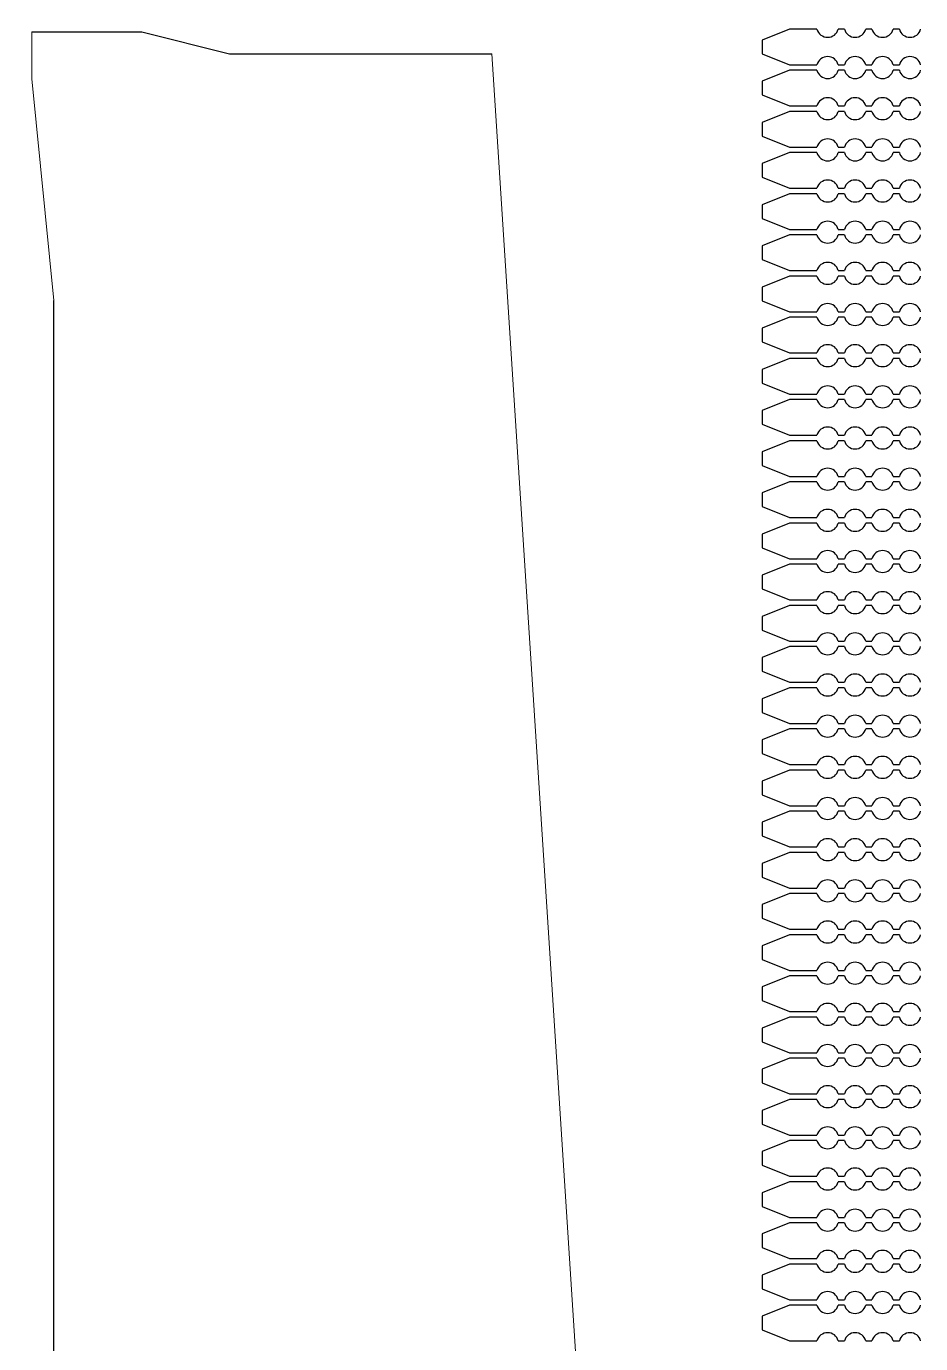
# Model space of a CAD drawing. Extents: x 4056 to 105656, y 4120 to 105720.
# Drawn here: x 56613 to 58241, y 72099 to 74499 of the extents above; entities that cross this region are included whole.
import ezdxf

# ---------------------------------------------------------------- set-up
doc = ezdxf.new("R2010")
doc.units = 13
doc.header["$MEASUREMENT"] = 0
doc.layers.add('Main Layer', color=7, linetype='Continuous', lineweight=0)

msp = doc.modelspace()

# ---------------------------------------------------------------- linework, layer by layer
for p, q in [((56622.7, 74489.2), (56822.7, 74489.2)), ((56822.7, 74489.2), (56982.7, 74449.2)), ((58002.1, 74494.2), (57952.1, 74474.2)), ((57952.1, 74474.2), (57952.1, 74449.2)), ((58052.1, 74494.2), (58002.1, 74494.2)), ((58002.1, 74494.2), (58002.1, 74494.2)), ((58102.1, 74494.2), (58090.9, 74494.2)), ((58152.1, 74494.2), (58140.9, 74494.2)), ((58202.1, 74494.2), (58190.9, 74494.2)), ((56982.7, 74449.2), (57460.2, 74449.2)), ((57952.1, 74449.2), (58002.1, 74429.2)), ((58002.1, 74429.2), (58052.1, 74429.2)), ((58090.9, 74429.2), (58102.1, 74429.2)), ((58140.9, 74429.2), (58152.1, 74429.2)), ((58190.9, 74429.2), (58202.1, 74429.2)), ((58002.1, 74419.2), (57952.1, 74399.2)), ((58052.1, 74419.2), (58002.1, 74419.2)), ((58002.1, 74419.2), (58002.1, 74419.2)), ((58102.1, 74419.2), (58090.9, 74419.2)), ((58152.1, 74419.2), (58140.9, 74419.2)), ((58202.1, 74419.2), (58190.9, 74419.2)), ((57952.1, 74399.2), (57952.1, 74374.2)), ((57952.1, 74374.2), (58002.1, 74354.2)), ((58002.1, 74354.2), (58052.1, 74354.2)), ((58090.9, 74354.2), (58102.1, 74354.2)), ((58140.9, 74354.2), (58152.1, 74354.2)), ((58190.9, 74354.2), (58202.1, 74354.2)), ((58002.1, 74344.2), (57952.1, 74324.2)), ((58052.1, 74344.2), (58002.1, 74344.2)), ((58002.1, 74344.2), (58002.1, 74344.2)), ((58102.1, 74344.2), (58090.9, 74344.2)), ((58152.1, 74344.2), (58140.9, 74344.2)), ((58202.1, 74344.2), (58190.9, 74344.2)), ((57952.1, 74324.2), (57952.1, 74299.2)), ((57952.1, 74299.2), (58002.1, 74279.2)), ((58002.1, 74269.2), (57952.1, 74249.2)), ((58002.1, 74279.2), (58052.1, 74279.2)), ((58052.1, 74269.2), (58002.1, 74269.2)), ((58002.1, 74269.2), (58002.1, 74269.2)), ((58090.9, 74279.2), (58102.1, 74279.2)), ((58102.1, 74269.2), (58090.9, 74269.2)), ((58140.9, 74279.2), (58152.1, 74279.2)), ((58152.1, 74269.2), (58140.9, 74269.2)), ((58190.9, 74279.2), (58202.1, 74279.2)), ((58202.1, 74269.2), (58190.9, 74269.2)), ((57952.1, 74249.2), (57952.1, 74224.2)), ((57952.1, 74224.2), (58002.1, 74204.2)), ((58002.1, 74194.2), (57952.1, 74174.2)), ((58002.1, 74204.2), (58052.1, 74204.2)), ((58052.1, 74194.2), (58002.1, 74194.2)), ((58002.1, 74194.2), (58002.1, 74194.2)), ((58090.9, 74204.2), (58102.1, 74204.2)), ((58102.1, 74194.2), (58090.9, 74194.2)), ((58140.9, 74204.2), (58152.1, 74204.2)), ((58152.1, 74194.2), (58140.9, 74194.2)), ((58190.9, 74204.2), (58202.1, 74204.2)), ((58202.1, 74194.2), (58190.9, 74194.2)), ((57952.1, 74174.2), (57952.1, 74149.2)), ((57952.1, 74149.2), (58002.1, 74129.2)), ((58002.1, 74119.2), (57952.1, 74099.2)), ((58002.1, 74129.2), (58052.1, 74129.2)), ((58052.1, 74119.2), (58002.1, 74119.2)), ((58002.1, 74119.2), (58002.1, 74119.2)), ((58090.9, 74129.2), (58102.1, 74129.2)), ((58102.1, 74119.2), (58090.9, 74119.2)), ((58140.9, 74129.2), (58152.1, 74129.2)), ((58152.1, 74119.2), (58140.9, 74119.2)), ((58190.9, 74129.2), (58202.1, 74129.2)), ((58202.1, 74119.2), (58190.9, 74119.2)), ((57952.1, 74099.2), (57952.1, 74074.2)), ((57952.1, 74074.2), (58002.1, 74054.2)), ((58002.1, 74044.2), (57952.1, 74024.2)), ((58002.1, 74054.2), (58052.1, 74054.2)), ((58052.1, 74044.2), (58002.1, 74044.2)), ((58002.1, 74044.2), (58002.1, 74044.2)), ((58090.9, 74054.2), (58102.1, 74054.2)), ((58102.1, 74044.2), (58090.9, 74044.2)), ((58140.9, 74054.2), (58152.1, 74054.2)), ((58152.1, 74044.2), (58140.9, 74044.2)), ((58190.9, 74054.2), (58202.1, 74054.2)), ((58202.1, 74044.2), (58190.9, 74044.2)), ((57952.1, 74024.2), (57952.1, 73999.2)), ((56662.7, 70846.2), (56662.7, 73999.6)), ((57952.1, 73999.2), (58002.1, 73979.2)), ((58002.1, 73969.2), (57952.1, 73949.2)), ((58002.1, 73979.2), (58052.1, 73979.2)), ((58052.1, 73969.2), (58002.1, 73969.2)), ((58002.1, 73969.2), (58002.1, 73969.2)), ((58090.9, 73979.2), (58102.1, 73979.2)), ((58102.1, 73969.2), (58090.9, 73969.2)), ((58140.9, 73979.2), (58152.1, 73979.2)), ((58152.1, 73969.2), (58140.9, 73969.2)), ((58190.9, 73979.2), (58202.1, 73979.2)), ((58202.1, 73969.2), (58190.9, 73969.2)), ((57952.1, 73949.2), (57952.1, 73924.2)), ((57952.1, 73924.2), (58002.1, 73904.2)), ((58002.1, 73904.2), (58052.1, 73904.2)), ((58090.9, 73904.2), (58102.1, 73904.2)), ((58140.9, 73904.2), (58152.1, 73904.2)), ((58190.9, 73904.2), (58202.1, 73904.2)), ((58002.1, 73894.2), (57952.1, 73874.2)), ((57952.1, 73874.2), (57952.1, 73849.2)), ((58052.1, 73894.2), (58002.1, 73894.2)), ((58002.1, 73894.2), (58002.1, 73894.2)), ((58102.1, 73894.2), (58090.9, 73894.2)), ((58152.1, 73894.2), (58140.9, 73894.2)), ((58202.1, 73894.2), (58190.9, 73894.2)), ((57952.1, 73849.2), (58002.1, 73829.2)), ((58002.1, 73829.2), (58052.1, 73829.2)), ((58090.9, 73829.2), (58102.1, 73829.2)), ((58140.9, 73829.2), (58152.1, 73829.2)), ((58190.9, 73829.2), (58202.1, 73829.2)), ((58002.1, 73819.2), (57952.1, 73799.2)), ((58052.1, 73819.2), (58002.1, 73819.2)), ((58002.1, 73819.2), (58002.1, 73819.2)), ((58102.1, 73819.2), (58090.9, 73819.2)), ((58152.1, 73819.2), (58140.9, 73819.2)), ((58202.1, 73819.2), (58190.9, 73819.2)), ((57952.1, 73799.2), (57952.1, 73774.2)), ((57952.1, 73774.2), (58002.1, 73754.2)), ((58002.1, 73754.2), (58052.1, 73754.2)), ((58090.9, 73754.2), (58102.1, 73754.2)), ((58140.9, 73754.2), (58152.1, 73754.2)), ((58190.9, 73754.2), (58202.1, 73754.2)), ((58002.1, 73744.2), (57952.1, 73724.2)), ((58052.1, 73744.2), (58002.1, 73744.2)), ((58002.1, 73744.2), (58002.1, 73744.2)), ((58102.1, 73744.2), (58090.9, 73744.2)), ((58152.1, 73744.2), (58140.9, 73744.2)), ((58202.1, 73744.2), (58190.9, 73744.2)), ((57952.1, 73724.2), (57952.1, 73699.2)), ((57952.1, 73699.2), (58002.1, 73679.2)), ((58002.1, 73669.2), (57952.1, 73649.2)), ((58002.1, 73679.2), (58052.1, 73679.2)), ((58052.1, 73669.2), (58002.1, 73669.2)), ((58002.1, 73669.2), (58002.1, 73669.2)), ((58090.9, 73679.2), (58102.1, 73679.2)), ((58102.1, 73669.2), (58090.9, 73669.2)), ((58140.9, 73679.2), (58152.1, 73679.2)), ((58152.1, 73669.2), (58140.9, 73669.2)), ((58190.9, 73679.2), (58202.1, 73679.2)), ((58202.1, 73669.2), (58190.9, 73669.2)), ((57952.1, 73649.2), (57952.1, 73624.2)), ((57952.1, 73624.2), (58002.1, 73604.2)), ((58002.1, 73594.2), (57952.1, 73574.2)), ((58002.1, 73604.2), (58052.1, 73604.2)), ((58052.1, 73594.2), (58002.1, 73594.2)), ((58002.1, 73594.2), (58002.1, 73594.2)), ((58090.9, 73604.2), (58102.1, 73604.2)), ((58102.1, 73594.2), (58090.9, 73594.2)), ((58140.9, 73604.2), (58152.1, 73604.2)), ((58152.1, 73594.2), (58140.9, 73594.2)), ((58190.9, 73604.2), (58202.1, 73604.2)), ((58202.1, 73594.2), (58190.9, 73594.2)), ((57952.1, 73574.2), (57952.1, 73549.2)), ((57952.1, 73549.2), (58002.1, 73529.2)), ((58002.1, 73519.2), (57952.1, 73499.2)), ((58002.1, 73529.2), (58052.1, 73529.2)), ((58052.1, 73519.2), (58002.1, 73519.2)), ((58002.1, 73519.2), (58002.1, 73519.2)), ((58090.9, 73529.2), (58102.1, 73529.2)), ((58102.1, 73519.2), (58090.9, 73519.2)), ((58140.9, 73529.2), (58152.1, 73529.2)), ((58152.1, 73519.2), (58140.9, 73519.2)), ((58190.9, 73529.2), (58202.1, 73529.2)), ((58202.1, 73519.2), (58190.9, 73519.2)), ((57952.1, 73499.2), (57952.1, 73474.2)), ((57952.1, 73474.2), (58002.1, 73454.2)), ((58002.1, 73444.2), (57952.1, 73424.2)), ((58002.1, 73454.2), (58052.1, 73454.2)), ((58052.1, 73444.2), (58002.1, 73444.2)), ((58002.1, 73444.2), (58002.1, 73444.2)), ((58090.9, 73454.2), (58102.1, 73454.2)), ((58102.1, 73444.2), (58090.9, 73444.2)), ((58140.9, 73454.2), (58152.1, 73454.2)), ((58152.1, 73444.2), (58140.9, 73444.2)), ((58190.9, 73454.2), (58202.1, 73454.2)), ((58202.1, 73444.2), (58190.9, 73444.2)), ((57952.1, 73424.2), (57952.1, 73399.2)), ((57952.1, 73399.2), (58002.1, 73379.2)), ((58002.1, 73369.2), (57952.1, 73349.2)), ((58002.1, 73379.2), (58052.1, 73379.2)), ((58052.1, 73369.2), (58002.1, 73369.2)), ((58002.1, 73369.2), (58002.1, 73369.2)), ((58090.9, 73379.2), (58102.1, 73379.2)), ((58102.1, 73369.2), (58090.9, 73369.2)), ((58140.9, 73379.2), (58152.1, 73379.2)), ((58152.1, 73369.2), (58140.9, 73369.2)), ((58190.9, 73379.2), (58202.1, 73379.2)), ((58202.1, 73369.2), (58190.9, 73369.2)), ((57952.1, 73349.2), (57952.1, 73324.2)), ((57952.1, 73324.2), (58002.1, 73304.2)), ((58002.1, 73304.2), (58052.1, 73304.2)), ((58090.9, 73304.2), (58102.1, 73304.2)), ((58140.9, 73304.2), (58152.1, 73304.2)), ((58190.9, 73304.2), (58202.1, 73304.2)), ((58002.1, 73294.2), (57952.1, 73274.2)), ((57952.1, 73274.2), (57952.1, 73249.2)), ((58052.1, 73294.2), (58002.1, 73294.2)), ((58002.1, 73294.2), (58002.1, 73294.2)), ((58102.1, 73294.2), (58090.9, 73294.2)), ((58152.1, 73294.2), (58140.9, 73294.2)), ((58202.1, 73294.2), (58190.9, 73294.2)), ((57952.1, 73249.2), (58002.1, 73229.2)), ((58002.1, 73229.2), (58052.1, 73229.2)), ((58090.9, 73229.2), (58102.1, 73229.2)), ((58140.9, 73229.2), (58152.1, 73229.2)), ((58190.9, 73229.2), (58202.1, 73229.2)), ((58002.1, 73219.2), (57952.1, 73199.2)), ((58052.1, 73219.2), (58002.1, 73219.2)), ((58002.1, 73219.2), (58002.1, 73219.2)), ((58102.1, 73219.2), (58090.9, 73219.2)), ((58152.1, 73219.2), (58140.9, 73219.2)), ((58202.1, 73219.2), (58190.9, 73219.2)), ((57952.1, 73199.2), (57952.1, 73174.2)), ((57952.1, 73174.2), (58002.1, 73154.2)), ((58002.1, 73154.2), (58052.1, 73154.2)), ((58090.9, 73154.2), (58102.1, 73154.2)), ((58140.9, 73154.2), (58152.1, 73154.2)), ((58190.9, 73154.2), (58202.1, 73154.2)), ((58002.1, 73144.2), (57952.1, 73124.2)), ((58052.1, 73144.2), (58002.1, 73144.2)), ((58002.1, 73144.2), (58002.1, 73144.2)), ((58102.1, 73144.2), (58090.9, 73144.2)), ((58152.1, 73144.2), (58140.9, 73144.2)), ((58202.1, 73144.2), (58190.9, 73144.2)), ((57952.1, 73124.2), (57952.1, 73099.2)), ((57952.1, 73099.2), (58002.1, 73079.2)), ((58002.1, 73069.2), (57952.1, 73049.2)), ((58002.1, 73079.2), (58052.1, 73079.2)), ((58052.1, 73069.2), (58002.1, 73069.2)), ((58002.1, 73069.2), (58002.1, 73069.2)), ((58090.9, 73079.2), (58102.1, 73079.2)), ((58102.1, 73069.2), (58090.9, 73069.2)), ((58140.9, 73079.2), (58152.1, 73079.2)), ((58152.1, 73069.2), (58140.9, 73069.2)), ((58190.9, 73079.2), (58202.1, 73079.2)), ((58202.1, 73069.2), (58190.9, 73069.2)), ((57952.1, 73049.2), (57952.1, 73024.2)), ((57952.1, 73024.2), (58002.1, 73004.2)), ((58002.1, 72994.2), (57952.1, 72974.2)), ((58002.1, 73004.2), (58052.1, 73004.2)), ((58052.1, 72994.2), (58002.1, 72994.2)), ((58002.1, 72994.2), (58002.1, 72994.2)), ((58090.9, 73004.2), (58102.1, 73004.2)), ((58102.1, 72994.2), (58090.9, 72994.2)), ((58140.9, 73004.2), (58152.1, 73004.2)), ((58152.1, 72994.2), (58140.9, 72994.2)), ((58190.9, 73004.2), (58202.1, 73004.2)), ((58202.1, 72994.2), (58190.9, 72994.2)), ((57952.1, 72974.2), (57952.1, 72949.2)), ((57952.1, 72949.2), (58002.1, 72929.2)), ((58002.1, 72919.2), (57952.1, 72899.2)), ((58002.1, 72929.2), (58052.1, 72929.2)), ((58052.1, 72919.2), (58002.1, 72919.2)), ((58002.1, 72919.2), (58002.1, 72919.2)), ((58090.9, 72929.2), (58102.1, 72929.2)), ((58102.1, 72919.2), (58090.9, 72919.2)), ((58140.9, 72929.2), (58152.1, 72929.2)), ((58152.1, 72919.2), (58140.9, 72919.2)), ((58190.9, 72929.2), (58202.1, 72929.2)), ((58202.1, 72919.2), (58190.9, 72919.2)), ((57952.1, 72899.2), (57952.1, 72874.2)), ((57952.1, 72874.2), (58002.1, 72854.2)), ((58002.1, 72844.2), (57952.1, 72824.2)), ((58002.1, 72854.2), (58052.1, 72854.2)), ((58052.1, 72844.2), (58002.1, 72844.2)), ((58002.1, 72844.2), (58002.1, 72844.2)), ((58090.9, 72854.2), (58102.1, 72854.2)), ((58102.1, 72844.2), (58090.9, 72844.2)), ((58140.9, 72854.2), (58152.1, 72854.2)), ((58152.1, 72844.2), (58140.9, 72844.2)), ((58190.9, 72854.2), (58202.1, 72854.2)), ((58202.1, 72844.2), (58190.9, 72844.2)), ((57952.1, 72824.2), (57952.1, 72799.2)), ((57952.1, 72799.2), (58002.1, 72779.2)), ((58002.1, 72769.2), (57952.1, 72749.2)), ((58002.1, 72779.2), (58052.1, 72779.2)), ((58052.1, 72769.2), (58002.1, 72769.2)), ((58002.1, 72769.2), (58002.1, 72769.2)), ((58090.9, 72779.2), (58102.1, 72779.2)), ((58102.1, 72769.2), (58090.9, 72769.2)), ((58140.9, 72779.2), (58152.1, 72779.2)), ((58152.1, 72769.2), (58140.9, 72769.2)), ((58190.9, 72779.2), (58202.1, 72779.2)), ((58202.1, 72769.2), (58190.9, 72769.2)), ((57952.1, 72749.2), (57952.1, 72724.2)), ((57952.1, 72724.2), (58002.1, 72704.2)), ((58002.1, 72704.2), (58052.1, 72704.2)), ((58090.9, 72704.2), (58102.1, 72704.2)), ((58140.9, 72704.2), (58152.1, 72704.2)), ((58190.9, 72704.2), (58202.1, 72704.2)), ((58002.1, 72694.2), (57952.1, 72674.2)), ((57952.1, 72674.2), (57952.1, 72649.2)), ((58052.1, 72694.2), (58002.1, 72694.2)), ((58002.1, 72694.2), (58002.1, 72694.2)), ((58102.1, 72694.2), (58090.9, 72694.2)), ((58152.1, 72694.2), (58140.9, 72694.2)), ((58202.1, 72694.2), (58190.9, 72694.2)), ((57952.1, 72649.2), (58002.1, 72629.2)), ((58002.1, 72629.2), (58052.1, 72629.2)), ((58090.9, 72629.2), (58102.1, 72629.2)), ((58140.9, 72629.2), (58152.1, 72629.2)), ((58190.9, 72629.2), (58202.1, 72629.2)), ((58002.1, 72619.2), (57952.1, 72599.2)), ((58052.1, 72619.2), (58002.1, 72619.2)), ((58002.1, 72619.2), (58002.1, 72619.2)), ((58102.1, 72619.2), (58090.9, 72619.2)), ((58152.1, 72619.2), (58140.9, 72619.2)), ((58202.1, 72619.2), (58190.9, 72619.2)), ((57952.1, 72599.2), (57952.1, 72574.2)), ((57952.1, 72574.2), (58002.1, 72554.2)), ((58002.1, 72554.2), (58052.1, 72554.2)), ((58090.9, 72554.2), (58102.1, 72554.2)), ((58140.9, 72554.2), (58152.1, 72554.2)), ((58190.9, 72554.2), (58202.1, 72554.2)), ((58002.1, 72544.2), (57952.1, 72524.2)), ((58052.1, 72544.2), (58002.1, 72544.2)), ((58002.1, 72544.2), (58002.1, 72544.2)), ((58102.1, 72544.2), (58090.9, 72544.2)), ((58152.1, 72544.2), (58140.9, 72544.2)), ((58202.1, 72544.2), (58190.9, 72544.2)), ((57952.1, 72524.2), (57952.1, 72499.2)), ((57952.1, 72499.2), (58002.1, 72479.2)), ((58002.1, 72469.2), (57952.1, 72449.2)), ((58002.1, 72479.2), (58052.1, 72479.2)), ((58052.1, 72469.2), (58002.1, 72469.2)), ((58002.1, 72469.2), (58002.1, 72469.2)), ((58090.9, 72479.2), (58102.1, 72479.2)), ((58102.1, 72469.2), (58090.9, 72469.2)), ((58140.9, 72479.2), (58152.1, 72479.2)), ((58152.1, 72469.2), (58140.9, 72469.2)), ((58190.9, 72479.2), (58202.1, 72479.2)), ((58202.1, 72469.2), (58190.9, 72469.2)), ((57952.1, 72449.2), (57952.1, 72424.2)), ((57952.1, 72424.2), (58002.1, 72404.2)), ((58002.1, 72394.2), (57952.1, 72374.2)), ((58002.1, 72404.2), (58052.1, 72404.2)), ((58052.1, 72394.2), (58002.1, 72394.2)), ((58002.1, 72394.2), (58002.1, 72394.2)), ((58090.9, 72404.2), (58102.1, 72404.2)), ((58102.1, 72394.2), (58090.9, 72394.2)), ((58140.9, 72404.2), (58152.1, 72404.2)), ((58152.1, 72394.2), (58140.9, 72394.2)), ((58190.9, 72404.2), (58202.1, 72404.2)), ((58202.1, 72394.2), (58190.9, 72394.2)), ((57952.1, 72374.2), (57952.1, 72349.2)), ((57952.1, 72349.2), (58002.1, 72329.2)), ((58002.1, 72319.2), (57952.1, 72299.2)), ((58002.1, 72329.2), (58052.1, 72329.2)), ((58052.1, 72319.2), (58002.1, 72319.2)), ((58002.1, 72319.2), (58002.1, 72319.2)), ((58090.9, 72329.2), (58102.1, 72329.2)), ((58102.1, 72319.2), (58090.9, 72319.2)), ((58140.9, 72329.2), (58152.1, 72329.2)), ((58152.1, 72319.2), (58140.9, 72319.2)), ((58190.9, 72329.2), (58202.1, 72329.2)), ((58202.1, 72319.2), (58190.9, 72319.2)), ((57952.1, 72299.2), (57952.1, 72274.2)), ((57952.1, 72274.2), (58002.1, 72254.2)), ((58002.1, 72244.2), (57952.1, 72224.2)), ((58002.1, 72254.2), (58052.1, 72254.2)), ((58052.1, 72244.2), (58002.1, 72244.2)), ((58002.1, 72244.2), (58002.1, 72244.2)), ((58090.9, 72254.2), (58102.1, 72254.2)), ((58102.1, 72244.2), (58090.9, 72244.2)), ((58140.9, 72254.2), (58152.1, 72254.2)), ((58152.1, 72244.2), (58140.9, 72244.2)), ((58190.9, 72254.2), (58202.1, 72254.2)), ((58202.1, 72244.2), (58190.9, 72244.2)), ((57952.1, 72224.2), (57952.1, 72199.2)), ((57952.1, 72199.2), (58002.1, 72179.2)), ((58002.1, 72169.2), (57952.1, 72149.2)), ((58002.1, 72179.2), (58052.1, 72179.2)), ((58052.1, 72169.2), (58002.1, 72169.2)), ((58002.1, 72169.2), (58002.1, 72169.2)), ((58090.9, 72179.2), (58102.1, 72179.2)), ((58102.1, 72169.2), (58090.9, 72169.2)), ((58140.9, 72179.2), (58152.1, 72179.2)), ((58152.1, 72169.2), (58140.9, 72169.2)), ((58190.9, 72179.2), (58202.1, 72179.2)), ((58202.1, 72169.2), (58190.9, 72169.2)), ((57952.1, 72149.2), (57952.1, 72124.2)), ((57952.1, 72124.2), (58002.1, 72104.2)), ((58002.1, 72104.2), (58052.1, 72104.2)), ((58090.9, 72104.2), (58102.1, 72104.2)), ((58140.9, 72104.2), (58152.1, 72104.2)), ((58190.9, 72104.2), (58202.1, 72104.2))]:
    msp.add_line(p, q)
at = {"lineweight": 0}
for p, q in [((56622.7, 74489.2), (56622.7, 74403.4)), ((57460.2, 74449.2), (57750.8, 69936.7)), ((56662.7, 73999.6), (56622.7, 74403.4))]:
    msp.add_line(p, q, dxfattribs=at)
msp.add_circle((61011.6, 73976.1), 11000, dxfattribs=at)
for centre, start, end in [((58071.5, 74499.2), 194.4775, 345.5225), ((58121.5, 74499.2), 194.4775, 345.5225), ((58171.5, 74499.2), 194.4775, 345.5225), ((58221.5, 74499.2), 194.4775, 345.5225), ((58071.5, 74424.2), 14.4775, 165.5225), ((58121.5, 74424.2), 14.4775, 165.5225), ((58171.5, 74424.2), 14.4775, 165.5225), ((58221.5, 74424.2), 14.4775, 165.5225), ((58071.5, 74424.2), 194.4775, 345.5225), ((58121.5, 74424.2), 194.4775, 345.5225), ((58171.5, 74424.2), 194.4775, 345.5225), ((58221.5, 74424.2), 194.4775, 345.5225), ((58071.5, 74349.2), 14.4775, 165.5225), ((58121.5, 74349.2), 14.4775, 165.5225), ((58171.5, 74349.2), 14.4775, 165.5225), ((58221.5, 74349.2), 14.4775, 165.5225), ((58071.5, 74349.2), 194.4775, 345.5225), ((58121.5, 74349.2), 194.4775, 345.5225), ((58171.5, 74349.2), 194.4775, 345.5225), ((58221.5, 74349.2), 194.4775, 345.5225), ((58071.5, 74274.2), 14.4775, 165.5225), ((58121.5, 74274.2), 14.4775, 165.5225), ((58171.5, 74274.2), 14.4775, 165.5225), ((58221.5, 74274.2), 14.4775, 165.5225), ((58071.5, 74274.2), 194.4775, 345.5225), ((58121.5, 74274.2), 194.4775, 345.5225), ((58171.5, 74274.2), 194.4775, 345.5225), ((58221.5, 74274.2), 194.4775, 345.5225), ((58071.5, 74199.2), 14.4775, 165.5225), ((58121.5, 74199.2), 14.4775, 165.5225), ((58171.5, 74199.2), 14.4775, 165.5225), ((58221.5, 74199.2), 14.4775, 165.5225), ((58071.5, 74199.2), 194.4775, 345.5225), ((58121.5, 74199.2), 194.4775, 345.5225), ((58171.5, 74199.2), 194.4775, 345.5225), ((58221.5, 74199.2), 194.4775, 345.5225), ((58071.5, 74124.2), 14.4775, 165.5225), ((58121.5, 74124.2), 14.4775, 165.5225), ((58171.5, 74124.2), 14.4775, 165.5225), ((58221.5, 74124.2), 14.4775, 165.5225), ((58071.5, 74124.2), 194.4775, 345.5225), ((58121.5, 74124.2), 194.4775, 345.5225), ((58171.5, 74124.2), 194.4775, 345.5225), ((58221.5, 74124.2), 194.4775, 345.5225), ((58071.5, 74049.2), 14.4775, 165.5225), ((58121.5, 74049.2), 14.4775, 165.5225), ((58171.5, 74049.2), 14.4775, 165.5225), ((58221.5, 74049.2), 14.4775, 165.5225), ((58071.5, 74049.2), 194.4775, 345.5225), ((58121.5, 74049.2), 194.4775, 345.5225), ((58171.5, 74049.2), 194.4775, 345.5225), ((58221.5, 74049.2), 194.4775, 345.5225), ((58071.5, 73974.2), 14.4775, 165.5225), ((58121.5, 73974.2), 14.4775, 165.5225), ((58171.5, 73974.2), 14.4775, 165.5225), ((58221.5, 73974.2), 14.4775, 165.5225), ((58071.5, 73974.2), 194.4775, 345.5225), ((58121.5, 73974.2), 194.4775, 345.5225), ((58171.5, 73974.2), 194.4775, 345.5225), ((58221.5, 73974.2), 194.4775, 345.5225), ((58071.5, 73899.2), 14.4775, 165.5225), ((58121.5, 73899.2), 14.4775, 165.5225), ((58171.5, 73899.2), 14.4775, 165.5225), ((58221.5, 73899.2), 14.4775, 165.5225), ((58071.5, 73899.2), 194.4775, 345.5225), ((58121.5, 73899.2), 194.4775, 345.5225), ((58171.5, 73899.2), 194.4775, 345.5225), ((58221.5, 73899.2), 194.4775, 345.5225), ((58071.5, 73824.2), 14.4775, 165.5225), ((58121.5, 73824.2), 14.4775, 165.5225), ((58171.5, 73824.2), 14.4775, 165.5225), ((58221.5, 73824.2), 14.4775, 165.5225), ((58071.5, 73824.2), 194.4775, 345.5225), ((58121.5, 73824.2), 194.4775, 345.5225), ((58171.5, 73824.2), 194.4775, 345.5225), ((58221.5, 73824.2), 194.4775, 345.5225), ((58071.5, 73749.2), 14.4775, 165.5225), ((58121.5, 73749.2), 14.4775, 165.5225), ((58171.5, 73749.2), 14.4775, 165.5225), ((58221.5, 73749.2), 14.4775, 165.5225), ((58071.5, 73749.2), 194.4775, 345.5225), ((58121.5, 73749.2), 194.4775, 345.5225), ((58171.5, 73749.2), 194.4775, 345.5225), ((58221.5, 73749.2), 194.4775, 345.5225), ((58071.5, 73674.2), 14.4775, 165.5225), ((58121.5, 73674.2), 14.4775, 165.5225), ((58171.5, 73674.2), 14.4775, 165.5225), ((58221.5, 73674.2), 14.4775, 165.5225), ((58071.5, 73674.2), 194.4775, 345.5225), ((58121.5, 73674.2), 194.4775, 345.5225), ((58171.5, 73674.2), 194.4775, 345.5225), ((58221.5, 73674.2), 194.4775, 345.5225), ((58071.5, 73599.2), 14.4775, 165.5225), ((58121.5, 73599.2), 14.4775, 165.5225), ((58171.5, 73599.2), 14.4775, 165.5225), ((58221.5, 73599.2), 14.4775, 165.5225), ((58071.5, 73599.2), 194.4775, 345.5225), ((58121.5, 73599.2), 194.4775, 345.5225), ((58171.5, 73599.2), 194.4775, 345.5225), ((58221.5, 73599.2), 194.4775, 345.5225), ((58071.5, 73524.2), 14.4775, 165.5225), ((58121.5, 73524.2), 14.4775, 165.5225), ((58171.5, 73524.2), 14.4775, 165.5225), ((58221.5, 73524.2), 14.4775, 165.5225), ((58071.5, 73524.2), 194.4775, 345.5225), ((58121.5, 73524.2), 194.4775, 345.5225), ((58171.5, 73524.2), 194.4775, 345.5225), ((58221.5, 73524.2), 194.4775, 345.5225), ((58071.5, 73449.2), 14.4775, 165.5225), ((58121.5, 73449.2), 14.4775, 165.5225), ((58171.5, 73449.2), 14.4775, 165.5225), ((58221.5, 73449.2), 14.4775, 165.5225), ((58071.5, 73449.2), 194.4775, 345.5225), ((58121.5, 73449.2), 194.4775, 345.5225), ((58171.5, 73449.2), 194.4775, 345.5225), ((58221.5, 73449.2), 194.4775, 345.5225), ((58071.5, 73374.2), 14.4775, 165.5225), ((58121.5, 73374.2), 14.4775, 165.5225), ((58171.5, 73374.2), 14.4775, 165.5225), ((58221.5, 73374.2), 14.4775, 165.5225), ((58071.5, 73374.2), 194.4775, 345.5225), ((58121.5, 73374.2), 194.4775, 345.5225), ((58171.5, 73374.2), 194.4775, 345.5225), ((58221.5, 73374.2), 194.4775, 345.5225), ((58071.5, 73299.2), 14.4775, 165.5225), ((58121.5, 73299.2), 14.4775, 165.5225), ((58171.5, 73299.2), 14.4775, 165.5225), ((58221.5, 73299.2), 14.4775, 165.5225), ((58071.5, 73299.2), 194.4775, 345.5225), ((58121.5, 73299.2), 194.4775, 345.5225), ((58171.5, 73299.2), 194.4775, 345.5225), ((58221.5, 73299.2), 194.4775, 345.5225), ((58071.5, 73224.2), 14.4775, 165.5225), ((58121.5, 73224.2), 14.4775, 165.5225), ((58171.5, 73224.2), 14.4775, 165.5225), ((58221.5, 73224.2), 14.4775, 165.5225), ((58071.5, 73224.2), 194.4775, 345.5225), ((58121.5, 73224.2), 194.4775, 345.5225), ((58171.5, 73224.2), 194.4775, 345.5225), ((58221.5, 73224.2), 194.4775, 345.5225), ((58071.5, 73149.2), 14.4775, 165.5225), ((58121.5, 73149.2), 14.4775, 165.5225), ((58171.5, 73149.2), 14.4775, 165.5225), ((58221.5, 73149.2), 14.4775, 165.5225), ((58071.5, 73149.2), 194.4775, 345.5225), ((58121.5, 73149.2), 194.4775, 345.5225), ((58171.5, 73149.2), 194.4775, 345.5225), ((58221.5, 73149.2), 194.4775, 345.5225), ((58071.5, 73074.2), 14.4775, 165.5225), ((58121.5, 73074.2), 14.4775, 165.5225), ((58171.5, 73074.2), 14.4775, 165.5225), ((58221.5, 73074.2), 14.4775, 165.5225), ((58071.5, 73074.2), 194.4775, 345.5225), ((58121.5, 73074.2), 194.4775, 345.5225), ((58171.5, 73074.2), 194.4775, 345.5225), ((58221.5, 73074.2), 194.4775, 345.5225), ((58071.5, 72999.2), 14.4775, 165.5225), ((58121.5, 72999.2), 14.4775, 165.5225), ((58171.5, 72999.2), 14.4775, 165.5225), ((58221.5, 72999.2), 14.4775, 165.5225), ((58071.5, 72999.2), 194.4775, 345.5225), ((58121.5, 72999.2), 194.4775, 345.5225), ((58171.5, 72999.2), 194.4775, 345.5225), ((58221.5, 72999.2), 194.4775, 345.5225), ((58071.5, 72924.2), 14.4775, 165.5225), ((58121.5, 72924.2), 14.4775, 165.5225), ((58171.5, 72924.2), 14.4775, 165.5225), ((58221.5, 72924.2), 14.4775, 165.5225), ((58071.5, 72924.2), 194.4775, 345.5225), ((58121.5, 72924.2), 194.4775, 345.5225), ((58171.5, 72924.2), 194.4775, 345.5225), ((58221.5, 72924.2), 194.4775, 345.5225), ((58071.5, 72849.2), 14.4775, 165.5225), ((58121.5, 72849.2), 14.4775, 165.5225), ((58171.5, 72849.2), 14.4775, 165.5225), ((58221.5, 72849.2), 14.4775, 165.5225), ((58071.5, 72849.2), 194.4775, 345.5225), ((58121.5, 72849.2), 194.4775, 345.5225), ((58171.5, 72849.2), 194.4775, 345.5225), ((58221.5, 72849.2), 194.4775, 345.5225), ((58071.5, 72774.2), 14.4775, 165.5225), ((58121.5, 72774.2), 14.4775, 165.5225), ((58171.5, 72774.2), 14.4775, 165.5225), ((58221.5, 72774.2), 14.4775, 165.5225), ((58071.5, 72774.2), 194.4775, 345.5225), ((58121.5, 72774.2), 194.4775, 345.5225), ((58171.5, 72774.2), 194.4775, 345.5225), ((58221.5, 72774.2), 194.4775, 345.5225), ((58071.5, 72699.2), 14.4775, 165.5225), ((58121.5, 72699.2), 14.4775, 165.5225), ((58171.5, 72699.2), 14.4775, 165.5225), ((58221.5, 72699.2), 14.4775, 165.5225), ((58071.5, 72699.2), 194.4775, 345.5225), ((58121.5, 72699.2), 194.4775, 345.5225), ((58171.5, 72699.2), 194.4775, 345.5225), ((58221.5, 72699.2), 194.4775, 345.5225), ((58071.5, 72624.2), 14.4775, 165.5225), ((58121.5, 72624.2), 14.4775, 165.5225), ((58171.5, 72624.2), 14.4775, 165.5225), ((58221.5, 72624.2), 14.4775, 165.5225), ((58071.5, 72624.2), 194.4775, 345.5225), ((58121.5, 72624.2), 194.4775, 345.5225), ((58171.5, 72624.2), 194.4775, 345.5225), ((58221.5, 72624.2), 194.4775, 345.5225), ((58071.5, 72549.2), 14.4775, 165.5225), ((58121.5, 72549.2), 14.4775, 165.5225), ((58171.5, 72549.2), 14.4775, 165.5225), ((58221.5, 72549.2), 14.4775, 165.5225), ((58071.5, 72549.2), 194.4775, 345.5225), ((58121.5, 72549.2), 194.4775, 345.5225), ((58171.5, 72549.2), 194.4775, 345.5225), ((58221.5, 72549.2), 194.4775, 345.5225), ((58071.5, 72474.2), 14.4775, 165.5225), ((58121.5, 72474.2), 14.4775, 165.5225), ((58171.5, 72474.2), 14.4775, 165.5225), ((58221.5, 72474.2), 14.4775, 165.5225), ((58071.5, 72474.2), 194.4775, 345.5225), ((58121.5, 72474.2), 194.4775, 345.5225), ((58171.5, 72474.2), 194.4775, 345.5225), ((58221.5, 72474.2), 194.4775, 345.5225), ((58071.5, 72399.2), 14.4775, 165.5225), ((58121.5, 72399.2), 14.4775, 165.5225), ((58171.5, 72399.2), 14.4775, 165.5225), ((58221.5, 72399.2), 14.4775, 165.5225), ((58071.5, 72399.2), 194.4775, 345.5225), ((58121.5, 72399.2), 194.4775, 345.5225), ((58171.5, 72399.2), 194.4775, 345.5225), ((58221.5, 72399.2), 194.4775, 345.5225), ((58071.5, 72324.2), 14.4775, 165.5225), ((58121.5, 72324.2), 14.4775, 165.5225), ((58171.5, 72324.2), 14.4775, 165.5225), ((58221.5, 72324.2), 14.4775, 165.5225), ((58071.5, 72324.2), 194.4775, 345.5225), ((58121.5, 72324.2), 194.4775, 345.5225), ((58171.5, 72324.2), 194.4775, 345.5225), ((58221.5, 72324.2), 194.4775, 345.5225), ((58071.5, 72249.2), 14.4775, 165.5225), ((58121.5, 72249.2), 14.4775, 165.5225), ((58171.5, 72249.2), 14.4775, 165.5225), ((58221.5, 72249.2), 14.4775, 165.5225), ((58071.5, 72249.2), 194.4775, 345.5225), ((58121.5, 72249.2), 194.4775, 345.5225), ((58171.5, 72249.2), 194.4775, 345.5225), ((58221.5, 72249.2), 194.4775, 345.5225), ((58071.5, 72174.2), 14.4775, 165.5225), ((58121.5, 72174.2), 14.4775, 165.5225), ((58171.5, 72174.2), 14.4775, 165.5225), ((58221.5, 72174.2), 14.4775, 165.5225), ((58071.5, 72174.2), 194.4775, 345.5225), ((58121.5, 72174.2), 194.4775, 345.5225), ((58171.5, 72174.2), 194.4775, 345.5225), ((58221.5, 72174.2), 194.4775, 345.5225), ((58071.5, 72099.2), 14.4775, 165.5225), ((58121.5, 72099.2), 14.4775, 165.5225), ((58171.5, 72099.2), 14.4775, 165.5225), ((58221.5, 72099.2), 14.4775, 165.5225)]:
    msp.add_arc(centre, 20, start, end)
at = {"layer": 'Main Layer'}
msp.add_circle((54856, 54920.5), 50800, dxfattribs=at)

doc.saveas('drawing.dxf')
